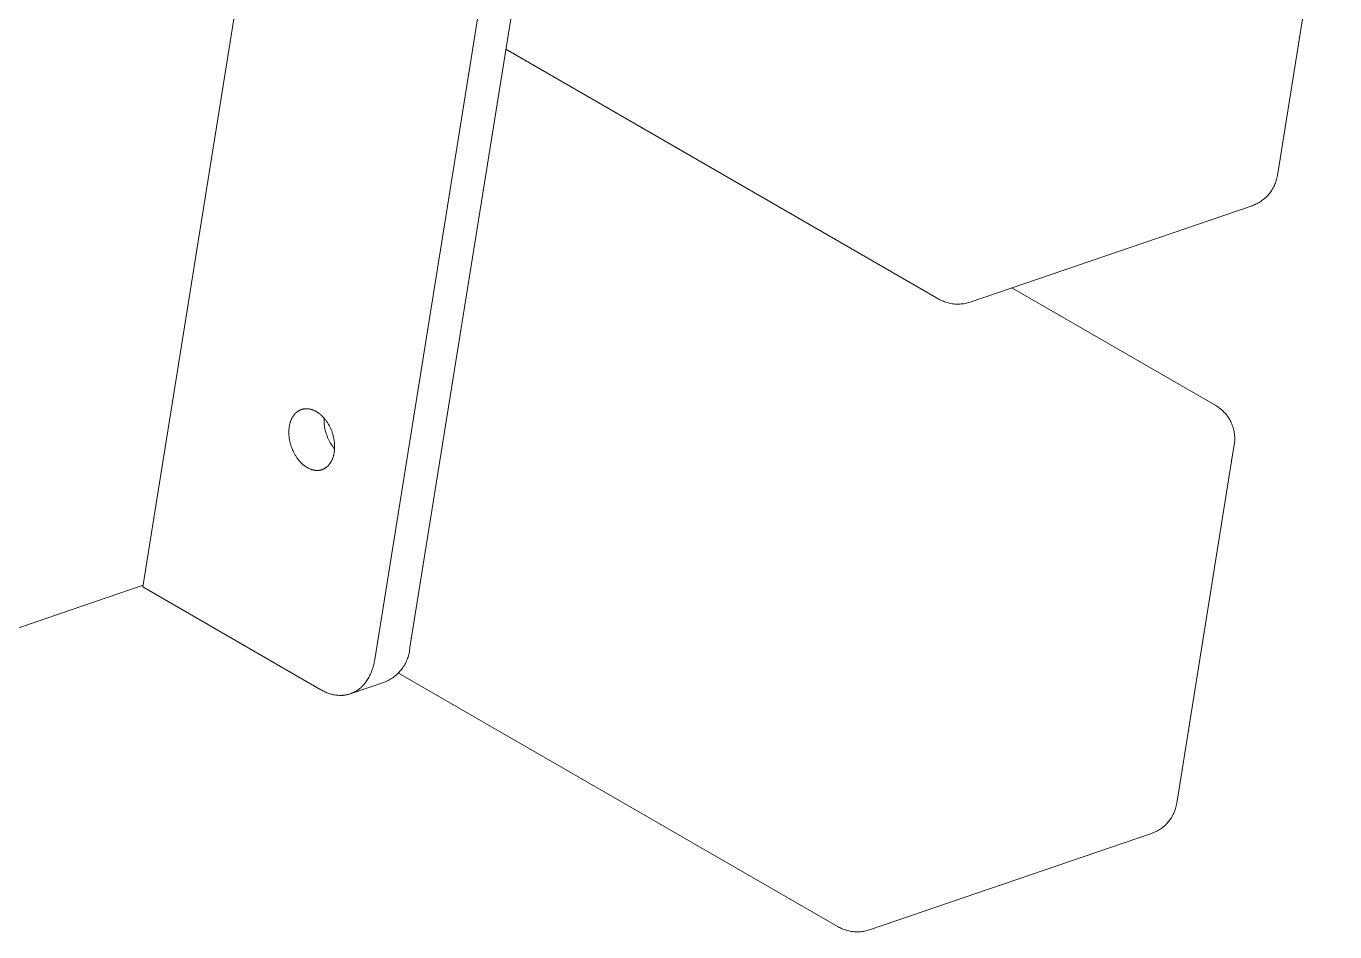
# Model space of a CAD drawing. Header units: inches. Extents: x -12 to 193, y -19 to 105.
# Drawn here: x 172.842 to 176.893, y 28.045 to 30.85 of the extents above; entities that cross this region are included whole.
import ezdxf

# ---------------------------------------------------------------- set-up
doc = ezdxf.new("R2010")
doc.units = ezdxf.units.IN
doc.layers.add('ZANO_R', color=7, linetype='Continuous', lineweight=0)

msp = doc.modelspace()

# ---------------------------------------------------------------- linework, layer by layer
at = {"layer": 'ZANO_R'}
for p, q in [((174.56849, 32.93136), (173.92084, 28.88828)), ((174.66289, 32.87686), (174.02995, 28.9256)), ((176.89343, 31.4976), (176.71552, 30.38695)), ((173.20264, 29.11335), (173.50723, 31.01484)), ((175.66694, 30.00481), (174.32677, 30.77856)), ((176.70271, 30.34931), (176.70075, 30.34583)), ((176.70456, 30.35285), (176.70271, 30.34931)), ((176.70628, 30.35645), (176.70456, 30.35285)), ((176.70788, 30.36011), (176.70628, 30.35645)), ((176.70936, 30.36382), (176.70788, 30.36011)), ((176.71071, 30.36758), (176.70936, 30.36382)), ((176.71193, 30.37139), (176.71071, 30.36758)), ((176.71303, 30.37523), (176.71193, 30.37139)), ((176.71399, 30.37911), (176.71303, 30.37523)), ((176.71482, 30.38301), (176.71399, 30.37911)), ((176.71552, 30.38695), (176.71482, 30.38301)), ((176.6656, 30.30816), (176.66226, 30.30596)), ((176.66886, 30.31047), (176.6656, 30.30816)), ((176.67203, 30.31289), (176.66886, 30.31047)), ((176.67513, 30.31542), (176.67203, 30.31289)), ((176.67814, 30.31805), (176.67513, 30.31542)), ((176.68105, 30.32078), (176.67814, 30.31805)), ((176.68388, 30.3236), (176.68105, 30.32078)), ((176.6866, 30.32652), (176.68388, 30.3236)), ((176.68923, 30.32954), (176.6866, 30.32652)), ((176.69175, 30.33263), (176.68923, 30.32954)), ((176.69416, 30.33582), (176.69175, 30.33263)), ((176.69647, 30.33908), (176.69416, 30.33582)), ((176.69867, 30.34242), (176.69647, 30.33908)), ((176.70075, 30.34583), (176.69867, 30.34242)), ((176.63712, 30.29387), (175.76422, 29.99534)), ((176.64087, 30.29523), (176.63712, 30.29387)), ((176.64458, 30.29671), (176.64087, 30.29523)), ((176.64824, 30.29832), (176.64458, 30.29671)), ((176.65184, 30.30005), (176.64824, 30.29832)), ((176.65538, 30.3019), (176.65184, 30.30005)), ((176.65886, 30.30387), (176.65538, 30.3019)), ((176.66226, 30.30596), (176.65886, 30.30387)), ((175.89316, 30.03944), (176.52452, 29.67493)), ((175.67047, 30.00286), (175.66694, 30.00481)), ((175.67406, 30.00102), (175.67047, 30.00286)), ((175.67771, 29.99931), (175.67406, 30.00102)), ((175.68141, 29.99773), (175.67771, 29.99931)), ((175.68517, 29.99627), (175.68141, 29.99773)), ((175.68897, 29.99494), (175.68517, 29.99627)), ((175.69282, 29.99374), (175.68897, 29.99494)), ((175.69671, 29.99268), (175.69282, 29.99374)), ((175.70063, 29.99174), (175.69671, 29.99268)), ((175.70458, 29.99094), (175.70063, 29.99174)), ((175.70856, 29.99028), (175.70458, 29.99094)), ((175.71255, 29.98975), (175.70856, 29.99028)), ((175.71656, 29.98936), (175.71255, 29.98975)), ((175.72059, 29.98911), (175.71656, 29.98936)), ((175.72461, 29.98899), (175.72059, 29.98911)), ((175.72864, 29.98902), (175.72461, 29.98899)), ((175.73267, 29.98918), (175.72864, 29.98902)), ((175.73669, 29.98947), (175.73267, 29.98918)), ((175.7407, 29.98991), (175.73669, 29.98947)), ((175.74469, 29.99047), (175.7407, 29.98991)), ((175.74866, 29.99118), (175.74469, 29.99047)), ((175.7526, 29.99202), (175.74866, 29.99118)), ((175.75651, 29.993), (175.7526, 29.99202)), ((175.76038, 29.9941), (175.75651, 29.993)), ((175.76422, 29.99534), (175.76038, 29.9941)), ((173.6842, 29.65805), (173.68495, 29.65851)), ((173.68495, 29.65851), (173.6857, 29.65896)), ((173.6857, 29.65896), (173.68646, 29.65939)), ((173.68646, 29.65939), (173.68723, 29.65981)), ((173.68723, 29.65981), (173.68801, 29.66022)), ((173.68801, 29.66022), (173.68879, 29.66061)), ((173.68879, 29.66061), (173.68957, 29.66098)), ((173.68957, 29.66098), (173.69036, 29.66134)), ((173.69036, 29.66134), (173.69116, 29.66168)), ((173.69116, 29.66168), (173.69197, 29.66201)), ((173.69197, 29.66201), (173.69277, 29.66232)), ((173.69277, 29.66232), (173.69359, 29.66261)), ((173.69359, 29.66261), (173.6944, 29.66289)), ((173.6944, 29.66289), (173.69523, 29.66316)), ((173.69523, 29.66316), (173.69605, 29.6634)), ((173.69605, 29.6634), (173.69688, 29.66364)), ((173.69688, 29.66364), (173.69772, 29.66385)), ((173.69772, 29.66385), (173.69856, 29.66405)), ((173.69856, 29.66405), (173.6994, 29.66424)), ((173.6994, 29.66424), (173.70024, 29.66441)), ((173.70024, 29.66441), (173.70109, 29.66456)), ((173.70109, 29.66456), (173.70194, 29.6647)), ((173.70194, 29.6647), (173.7028, 29.66482)), ((173.7028, 29.66482), (173.70365, 29.66493)), ((173.70365, 29.66493), (173.70451, 29.66502)), ((173.70451, 29.66502), (173.70537, 29.6651)), ((173.70537, 29.6651), (173.70623, 29.66516)), ((173.70623, 29.66516), (173.70709, 29.6652)), ((173.70709, 29.6652), (173.70796, 29.66523)), ((173.70796, 29.66523), (173.70882, 29.66525)), ((173.70882, 29.66525), (173.70969, 29.66525)), ((173.70969, 29.66525), (173.71142, 29.6652)), ((173.71142, 29.6652), (173.71315, 29.66509)), ((173.71315, 29.66509), (173.71489, 29.66493)), ((173.71489, 29.66493), (173.71662, 29.66471)), ((173.71662, 29.66471), (173.71834, 29.66443)), ((173.71834, 29.66443), (173.72006, 29.6641)), ((173.72006, 29.6641), (173.72177, 29.66372)), ((173.72177, 29.66372), (173.72348, 29.66328)), ((173.72348, 29.66328), (173.72517, 29.66279)), ((173.72517, 29.66279), (173.72685, 29.66226)), ((173.72685, 29.66226), (173.72852, 29.66168)), ((173.72852, 29.66168), (173.73018, 29.66105)), ((173.73018, 29.66105), (173.73182, 29.66037)), ((173.73182, 29.66037), (173.73344, 29.65966)), ((173.73344, 29.65966), (173.73504, 29.6589)), ((173.73504, 29.6589), (173.73663, 29.6581)), ((176.52452, 29.67493), (176.528, 29.67283)), ((176.528, 29.67283), (176.53142, 29.67062)), ((176.53142, 29.67062), (176.53476, 29.66829)), ((176.53476, 29.66829), (176.53801, 29.66584)), ((176.53801, 29.66584), (176.54118, 29.66329)), ((176.54118, 29.66329), (176.54426, 29.66063)), ((176.54426, 29.66063), (176.54724, 29.65786)), ((173.65778, 29.61744), (173.65826, 29.61933)), ((173.65826, 29.61933), (173.65878, 29.62121)), ((173.65878, 29.62121), (173.65934, 29.62308)), ((173.65934, 29.62308), (173.65994, 29.62493)), ((173.65994, 29.62493), (173.66059, 29.62676)), ((173.66059, 29.62676), (173.66127, 29.62857)), ((173.66127, 29.62857), (173.662, 29.63036)), ((173.662, 29.63036), (173.66276, 29.63213)), ((173.66276, 29.63213), (173.66357, 29.63387)), ((173.66357, 29.63387), (173.66443, 29.63559)), ((173.66443, 29.63559), (173.66532, 29.63727)), ((173.66532, 29.63727), (173.66625, 29.63893)), ((173.66625, 29.63893), (173.66723, 29.64054)), ((173.66723, 29.64054), (173.66825, 29.64213)), ((173.66825, 29.64213), (173.66931, 29.64367)), ((173.66931, 29.64367), (173.67041, 29.64517)), ((173.67041, 29.64517), (173.67155, 29.64663)), ((173.67155, 29.64663), (173.67273, 29.64805)), ((173.67273, 29.64805), (173.67395, 29.64942)), ((173.67395, 29.64942), (173.6752, 29.65074)), ((173.6752, 29.65074), (173.67649, 29.65201)), ((173.67649, 29.65201), (173.67782, 29.65323)), ((173.67782, 29.65323), (173.6785, 29.65382)), ((173.6785, 29.65382), (173.67918, 29.6544)), ((173.67918, 29.6544), (173.67988, 29.65496)), ((173.67988, 29.65496), (173.68058, 29.65551)), ((173.68058, 29.65551), (173.68129, 29.65605)), ((173.68129, 29.65605), (173.68201, 29.65657)), ((173.68201, 29.65657), (173.68273, 29.65708)), ((173.68273, 29.65708), (173.68346, 29.65757)), ((173.68346, 29.65757), (173.6842, 29.65805)), ((173.73663, 29.6581), (173.7382, 29.65727)), ((173.7382, 29.65727), (173.73975, 29.6564)), ((173.73975, 29.6564), (173.74129, 29.65548)), ((173.74129, 29.65548), (173.74284, 29.65452)), ((173.74284, 29.65452), (173.74439, 29.6535)), ((173.74439, 29.6535), (173.74595, 29.65243)), ((173.74595, 29.65243), (173.7475, 29.65131)), ((173.7475, 29.65131), (173.74906, 29.65014)), ((173.74906, 29.65014), (173.75062, 29.64891)), ((173.75062, 29.64891), (173.75218, 29.64764)), ((173.75218, 29.64764), (173.75373, 29.6463)), ((173.75373, 29.6463), (173.75528, 29.64492)), ((173.75528, 29.64492), (173.75683, 29.64348)), ((173.75683, 29.64348), (173.75836, 29.64199)), ((173.75836, 29.64199), (173.75989, 29.64045)), ((173.75989, 29.64045), (173.7614, 29.63885)), ((173.7614, 29.63885), (173.7629, 29.63721)), ((173.7629, 29.63721), (173.76439, 29.63551)), ((173.76416, 29.63578), (173.76406, 29.63111)), ((173.76406, 29.63111), (173.76411, 29.62644)), ((173.76411, 29.62644), (173.76431, 29.62178)), ((173.76431, 29.62178), (173.76468, 29.61713)), ((173.76439, 29.63551), (173.76586, 29.63377)), ((173.76586, 29.63377), (173.76732, 29.63197)), ((173.76732, 29.63197), (173.76875, 29.63013)), ((173.76875, 29.63013), (173.77016, 29.62825)), ((173.77016, 29.62825), (173.77155, 29.62631)), ((173.77155, 29.62631), (173.77292, 29.62434)), ((173.77292, 29.62434), (173.77426, 29.62232)), ((173.77426, 29.62232), (173.77557, 29.62026)), ((173.77557, 29.62026), (173.77685, 29.61817)), ((173.77685, 29.61817), (173.7781, 29.61603)), ((176.54724, 29.65786), (176.55013, 29.65499)), ((176.55013, 29.65499), (176.55291, 29.65203)), ((176.55291, 29.65203), (176.5556, 29.64897)), ((176.5556, 29.64897), (176.55817, 29.64582)), ((176.55817, 29.64582), (176.56064, 29.64258)), ((176.56064, 29.64258), (176.56299, 29.63926)), ((176.56299, 29.63926), (176.56523, 29.63586)), ((176.56523, 29.63586), (176.56735, 29.63238)), ((176.56735, 29.63238), (176.56935, 29.62884)), ((176.56935, 29.62884), (176.57122, 29.62522)), ((176.57122, 29.62522), (176.57297, 29.62155)), ((176.57297, 29.62155), (176.57459, 29.61782)), ((173.65488, 29.59335), (173.65493, 29.59552)), ((173.65488, 29.59115), (173.65488, 29.59335)), ((173.65492, 29.58892), (173.65488, 29.59115)), ((173.65499, 29.58666), (173.65492, 29.58892)), ((173.65493, 29.59552), (173.65501, 29.59766)), ((173.65511, 29.58438), (173.65499, 29.58666)), ((173.65501, 29.59766), (173.65513, 29.59977)), ((173.65528, 29.58208), (173.65511, 29.58438)), ((173.65513, 29.59977), (173.65528, 29.60185)), ((173.65528, 29.60185), (173.65548, 29.60389)), ((173.65548, 29.57975), (173.65528, 29.58208)), ((173.65548, 29.60389), (173.6557, 29.6059)), ((173.65573, 29.57741), (173.65548, 29.57975)), ((173.6557, 29.6059), (173.65596, 29.60787)), ((173.65596, 29.60787), (173.65625, 29.60981)), ((173.65625, 29.60981), (173.65658, 29.61172)), ((173.65658, 29.61172), (173.65694, 29.61364)), ((173.65694, 29.61364), (173.65734, 29.61554)), ((173.65734, 29.61554), (173.65778, 29.61744)), ((173.76468, 29.61713), (173.76519, 29.61249)), ((173.76519, 29.61249), (173.76587, 29.60787)), ((173.76587, 29.60787), (173.7667, 29.60327)), ((173.7667, 29.60327), (173.76768, 29.59871)), ((173.76768, 29.59871), (173.76882, 29.59418)), ((173.76882, 29.59418), (173.7701, 29.58969)), ((173.7701, 29.58969), (173.77154, 29.58525)), ((173.77154, 29.58525), (173.77312, 29.58086)), ((173.77312, 29.58086), (173.77485, 29.57653)), ((173.7781, 29.61603), (173.77932, 29.61387)), ((173.77932, 29.61387), (173.78051, 29.61166)), ((173.78051, 29.61166), (173.78166, 29.60943)), ((173.78166, 29.60943), (173.78277, 29.60717)), ((173.78277, 29.60717), (173.78385, 29.60488)), ((173.78385, 29.60488), (173.78489, 29.60257)), ((173.78489, 29.60257), (173.78589, 29.60023)), ((173.78589, 29.60023), (173.78685, 29.59788)), ((173.78685, 29.59788), (173.78777, 29.59551)), ((173.78777, 29.59551), (173.78864, 29.59312)), ((173.78864, 29.59312), (173.78947, 29.59072)), ((173.78947, 29.59072), (173.79026, 29.58831)), ((173.79026, 29.58831), (173.79101, 29.5859)), ((173.79101, 29.5859), (173.79171, 29.58348)), ((173.79171, 29.58348), (173.79236, 29.58105)), ((173.79236, 29.58105), (173.79297, 29.57863)), ((173.79297, 29.57863), (173.79354, 29.5762)), ((176.57459, 29.61782), (176.57608, 29.61403)), ((176.57608, 29.61403), (176.57744, 29.6102)), ((176.57744, 29.6102), (176.57867, 29.60632)), ((176.57867, 29.60632), (176.57976, 29.6024)), ((176.57976, 29.6024), (176.58072, 29.59844)), ((176.58072, 29.59844), (176.58154, 29.59445)), ((176.58154, 29.59445), (176.58222, 29.59044)), ((176.58222, 29.59044), (176.58277, 29.58641)), ((176.58277, 29.58641), (176.58317, 29.58236)), ((176.58317, 29.58236), (176.58344, 29.5783)), ((176.58344, 29.5783), (176.58356, 29.57423)), ((173.65602, 29.57505), (173.65573, 29.57741)), ((173.65636, 29.57267), (173.65602, 29.57505)), ((173.65674, 29.57028), (173.65636, 29.57267)), ((173.65717, 29.56788), (173.65674, 29.57028)), ((173.65764, 29.56547), (173.65717, 29.56788)), ((173.65816, 29.56305), (173.65764, 29.56547)), ((173.65873, 29.56063), (173.65816, 29.56305)), ((173.65934, 29.5582), (173.65873, 29.56063)), ((173.65999, 29.55578), (173.65934, 29.5582)), ((173.66069, 29.55336), (173.65999, 29.55578)), ((173.66144, 29.55094), (173.66069, 29.55336)), ((173.66222, 29.54853), (173.66144, 29.55094)), ((173.66306, 29.54613), (173.66222, 29.54853)), ((173.66393, 29.54374), (173.66306, 29.54613)), ((173.66485, 29.54137), (173.66393, 29.54374)), ((173.66581, 29.53902), (173.66485, 29.54137)), ((173.66681, 29.53668), (173.66581, 29.53902)), ((173.77485, 29.57653), (173.77673, 29.57225)), ((173.77673, 29.57225), (173.77875, 29.56804)), ((173.77875, 29.56804), (173.7809, 29.5639)), ((173.7809, 29.5639), (173.7832, 29.55984)), ((173.7832, 29.55984), (173.78563, 29.55585)), ((173.78563, 29.55585), (173.78819, 29.55195)), ((173.78819, 29.55195), (173.79089, 29.54814)), ((173.79089, 29.54814), (173.79371, 29.54442)), ((173.79354, 29.5762), (173.79406, 29.57379)), ((173.79371, 29.54442), (173.79665, 29.54079)), ((173.79406, 29.57379), (173.79453, 29.57137)), ((173.79453, 29.57137), (173.79496, 29.56897)), ((173.79496, 29.56897), (173.79534, 29.56658)), ((173.79534, 29.56658), (173.79568, 29.5642)), ((173.79568, 29.5642), (173.79597, 29.56184)), ((173.79597, 29.56184), (173.79622, 29.5595)), ((173.79622, 29.5595), (173.79642, 29.55717)), ((173.79641, 29.5374), (173.79622, 29.53536)), ((173.79657, 29.53948), (173.79641, 29.5374)), ((173.79642, 29.55717), (173.79658, 29.55487)), ((173.79669, 29.54159), (173.79657, 29.53948)), ((173.79658, 29.55487), (173.7967, 29.55259)), ((173.79677, 29.54373), (173.79669, 29.54159)), ((173.7967, 29.55259), (173.79678, 29.55033)), ((173.79681, 29.5459), (173.79677, 29.54373)), ((173.79678, 29.55033), (173.79682, 29.54811)), ((173.79682, 29.54811), (173.79681, 29.5459)), ((176.58208, 29.55396), (176.40417, 28.44331)), ((176.58266, 29.55799), (176.58208, 29.55396)), ((176.58309, 29.56203), (176.58266, 29.55799)), ((176.58339, 29.56609), (176.58309, 29.56203)), ((176.58355, 29.57016), (176.58339, 29.56609)), ((176.58356, 29.57423), (176.58355, 29.57016)), ((173.66785, 29.53437), (173.66681, 29.53668)), ((173.66893, 29.53208), (173.66785, 29.53437)), ((173.67004, 29.52982), (173.66893, 29.53208)), ((173.67119, 29.52759), (173.67004, 29.52982)), ((173.67238, 29.52539), (173.67119, 29.52759)), ((173.6736, 29.52322), (173.67238, 29.52539)), ((173.67485, 29.52108), (173.6736, 29.52322)), ((173.67613, 29.51899), (173.67485, 29.52108)), ((173.67744, 29.51693), (173.67613, 29.51899)), ((173.67878, 29.51491), (173.67744, 29.51693)), ((173.68015, 29.51294), (173.67878, 29.51491)), ((173.68154, 29.51101), (173.68015, 29.51294)), ((173.68295, 29.50912), (173.68154, 29.51101)), ((173.68438, 29.50728), (173.68295, 29.50912)), ((173.68584, 29.50548), (173.68438, 29.50728)), ((173.68731, 29.50374), (173.68584, 29.50548)), ((173.68879, 29.50204), (173.68731, 29.50374)), ((173.6903, 29.5004), (173.68879, 29.50204)), ((173.69181, 29.4988), (173.6903, 29.5004)), ((173.69334, 29.49726), (173.69181, 29.4988)), ((173.69487, 29.49577), (173.69334, 29.49726)), ((173.78345, 29.49713), (173.78239, 29.49558)), ((173.78447, 29.49871), (173.78345, 29.49713)), ((173.78544, 29.50033), (173.78447, 29.49871)), ((173.78638, 29.50198), (173.78544, 29.50033)), ((173.78727, 29.50366), (173.78638, 29.50198)), ((173.78813, 29.50538), (173.78727, 29.50366)), ((173.78894, 29.50712), (173.78813, 29.50538)), ((173.7897, 29.50889), (173.78894, 29.50712)), ((173.79043, 29.51068), (173.7897, 29.50889)), ((173.79111, 29.51249), (173.79043, 29.51068)), ((173.79176, 29.51433), (173.79111, 29.51249)), ((173.79236, 29.51618), (173.79176, 29.51433)), ((173.79292, 29.51804), (173.79236, 29.51618)), ((173.79344, 29.51992), (173.79292, 29.51804)), ((173.79392, 29.52181), (173.79344, 29.51992)), ((173.79436, 29.52371), (173.79392, 29.52181)), ((173.79476, 29.52562), (173.79436, 29.52371)), ((173.79512, 29.52753), (173.79476, 29.52562)), ((173.79545, 29.52944), (173.79512, 29.52753)), ((173.79574, 29.53138), (173.79545, 29.52944)), ((173.796, 29.53335), (173.79574, 29.53138)), ((173.79622, 29.53536), (173.796, 29.53335)), ((173.69641, 29.49433), (173.69487, 29.49577)), ((173.69796, 29.49295), (173.69641, 29.49433)), ((173.69952, 29.49162), (173.69796, 29.49295)), ((173.70108, 29.49034), (173.69952, 29.49162)), ((173.70263, 29.48911), (173.70108, 29.49034)), ((173.70419, 29.48794), (173.70263, 29.48911)), ((173.70575, 29.48682), (173.70419, 29.48794)), ((173.70731, 29.48575), (173.70575, 29.48682)), ((173.70886, 29.48473), (173.70731, 29.48575)), ((173.71041, 29.48377), (173.70886, 29.48473)), ((173.71195, 29.48286), (173.71041, 29.48377)), ((173.7135, 29.48199), (173.71195, 29.48286)), ((173.71507, 29.48115), (173.7135, 29.48199)), ((173.71665, 29.48035), (173.71507, 29.48115)), ((173.71826, 29.4796), (173.71665, 29.48035)), ((173.71988, 29.47888), (173.71826, 29.4796)), ((173.72152, 29.47821), (173.71988, 29.47888)), ((173.72318, 29.47758), (173.72152, 29.47821)), ((173.72485, 29.47699), (173.72318, 29.47758)), ((173.72653, 29.47646), (173.72485, 29.47699)), ((173.72822, 29.47597), (173.72653, 29.47646)), ((173.72992, 29.47553), (173.72822, 29.47597)), ((173.73164, 29.47515), (173.72992, 29.47553)), ((173.73336, 29.47482), (173.73164, 29.47515)), ((173.73508, 29.47454), (173.73336, 29.47482)), ((173.73681, 29.47432), (173.73508, 29.47454)), ((173.73854, 29.47416), (173.73681, 29.47432)), ((173.74028, 29.47405), (173.73854, 29.47416)), ((173.74201, 29.47401), (173.74028, 29.47405)), ((173.74288, 29.47401), (173.74201, 29.47401)), ((173.74374, 29.47402), (173.74288, 29.47401)), ((173.74461, 29.47405), (173.74374, 29.47402)), ((173.74547, 29.47409), (173.74461, 29.47405)), ((173.74633, 29.47416), (173.74547, 29.47409)), ((173.74719, 29.47423), (173.74633, 29.47416)), ((173.74805, 29.47432), (173.74719, 29.47423)), ((173.7489, 29.47443), (173.74805, 29.47432)), ((173.74976, 29.47455), (173.7489, 29.47443)), ((173.75061, 29.47469), (173.74976, 29.47455)), ((173.75145, 29.47484), (173.75061, 29.47469)), ((173.7523, 29.47501), (173.75145, 29.47484)), ((173.75314, 29.4752), (173.7523, 29.47501)), ((173.75398, 29.4754), (173.75314, 29.4752)), ((173.75481, 29.47562), (173.75398, 29.4754)), ((173.75565, 29.47585), (173.75481, 29.47562)), ((173.75647, 29.4761), (173.75565, 29.47585)), ((173.75729, 29.47636), (173.75647, 29.4761)), ((173.75811, 29.47664), (173.75729, 29.47636)), ((173.75893, 29.47694), (173.75811, 29.47664)), ((173.75973, 29.47725), (173.75893, 29.47694)), ((173.76054, 29.47757), (173.75973, 29.47725)), ((173.76133, 29.47792), (173.76054, 29.47757)), ((173.76213, 29.47827), (173.76133, 29.47792)), ((173.76291, 29.47865), (173.76213, 29.47827)), ((173.76369, 29.47904), (173.76291, 29.47865)), ((173.76447, 29.47944), (173.76369, 29.47904)), ((173.76523, 29.47986), (173.76447, 29.47944)), ((173.76599, 29.48029), (173.76523, 29.47986)), ((173.76675, 29.48074), (173.76599, 29.48029)), ((173.7675, 29.4812), (173.76675, 29.48074)), ((173.76824, 29.48168), (173.7675, 29.4812)), ((173.76897, 29.48218), (173.76824, 29.48168)), ((173.76969, 29.48268), (173.76897, 29.48218)), ((173.77041, 29.4832), (173.76969, 29.48268)), ((173.77112, 29.48374), (173.77041, 29.4832)), ((173.77182, 29.48429), (173.77112, 29.48374)), ((173.77252, 29.48485), (173.77182, 29.48429)), ((173.7732, 29.48543), (173.77252, 29.48485)), ((173.77388, 29.48602), (173.7732, 29.48543)), ((173.7752, 29.48724), (173.77388, 29.48602)), ((173.7765, 29.48851), (173.7752, 29.48724)), ((173.77775, 29.48983), (173.7765, 29.48851)), ((173.77897, 29.4912), (173.77775, 29.48983)), ((173.78015, 29.49262), (173.77897, 29.4912)), ((173.78129, 29.49408), (173.78015, 29.49262)), ((173.78239, 29.49558), (173.78129, 29.49408)), ((172.42729, 28.85329), (173.20351, 29.11876)), ((173.75385, 28.79511), (173.20264, 29.11335)), ((174.02275, 28.89231), (174.02122, 28.88833)), ((174.02414, 28.89635), (174.02275, 28.89231)), ((174.02539, 28.90043), (174.02414, 28.89635)), ((174.02651, 28.90455), (174.02539, 28.90043)), ((174.02748, 28.90871), (174.02651, 28.90455)), ((174.02831, 28.9129), (174.02748, 28.90871)), ((174.029, 28.91711), (174.02831, 28.9129)), ((174.02955, 28.92135), (174.029, 28.91711)), ((174.02995, 28.9256), (174.02955, 28.92135)), ((173.91081, 28.85075), (173.90936, 28.84717)), ((173.91217, 28.85438), (173.91081, 28.85075)), ((173.91346, 28.85804), (173.91217, 28.85438)), ((173.91466, 28.86174), (173.91346, 28.85804)), ((173.91578, 28.86548), (173.91466, 28.86174)), ((173.91682, 28.86923), (173.91578, 28.86548)), ((173.91778, 28.87301), (173.91682, 28.86923)), ((173.91866, 28.87681), (173.91778, 28.87301)), ((173.91946, 28.88062), (173.91866, 28.87681)), ((173.92019, 28.88445), (173.91946, 28.88062)), ((173.92084, 28.88828), (173.92019, 28.88445)), ((173.99608, 28.84898), (173.9931, 28.84592)), ((173.99895, 28.85214), (173.99608, 28.84898)), ((174.00172, 28.85539), (173.99895, 28.85214)), ((174.00437, 28.85874), (174.00172, 28.85539)), ((174.00691, 28.86217), (174.00437, 28.85874)), ((174.00933, 28.86569), (174.00691, 28.86217)), ((174.01162, 28.86929), (174.00933, 28.86569)), ((174.0138, 28.87296), (174.01162, 28.86929)), ((174.01585, 28.87671), (174.0138, 28.87296)), ((174.01777, 28.88052), (174.01585, 28.87671)), ((174.01956, 28.88439), (174.01777, 28.88052)), ((174.02122, 28.88833), (174.01956, 28.88439)), ((173.95446, 28.8197), (173.84781, 28.78323)), ((173.88545, 28.80906), (173.88294, 28.80642)), ((173.88789, 28.8118), (173.88545, 28.80906)), ((173.89024, 28.81463), (173.88789, 28.8118)), ((173.89252, 28.81755), (173.89024, 28.81463)), ((173.89472, 28.82056), (173.89252, 28.81755)), ((173.89684, 28.82364), (173.89472, 28.82056)), ((173.89888, 28.82681), (173.89684, 28.82364)), ((173.90084, 28.83004), (173.89888, 28.82681)), ((173.90271, 28.83335), (173.90084, 28.83004)), ((173.9045, 28.83672), (173.90271, 28.83335)), ((173.9062, 28.84015), (173.9045, 28.83672)), ((173.90782, 28.84363), (173.9062, 28.84015)), ((173.90936, 28.84717), (173.90782, 28.84363)), ((173.95835, 28.82147), (173.95446, 28.8197)), ((173.96217, 28.82337), (173.95835, 28.82147)), ((173.96593, 28.82539), (173.96217, 28.82337)), ((173.96962, 28.82755), (173.96593, 28.82539)), ((173.97323, 28.82982), (173.96962, 28.82755)), ((173.97676, 28.83222), (173.97323, 28.82982)), ((173.98021, 28.83473), (173.97676, 28.83222)), ((173.98358, 28.83736), (173.98021, 28.83473)), ((173.98685, 28.84011), (173.98358, 28.83736)), ((173.99003, 28.84296), (173.98685, 28.84011)), ((173.9931, 28.84592), (173.99003, 28.84296)), ((175.3556, 28.06117), (173.99491, 28.84676)), ((173.75695, 28.79336), (173.75385, 28.79511)), ((173.76008, 28.7917), (173.75695, 28.79336)), ((173.76326, 28.7901), (173.76008, 28.7917)), ((173.76647, 28.78859), (173.76326, 28.7901)), ((173.76971, 28.78715), (173.76647, 28.78859)), ((173.77299, 28.78581), (173.76971, 28.78715)), ((173.7763, 28.78455), (173.77299, 28.78581)), ((173.77964, 28.78338), (173.7763, 28.78455)), ((173.783, 28.78231), (173.77964, 28.78338)), ((173.78639, 28.78133), (173.783, 28.78231)), ((173.7898, 28.78046), (173.78639, 28.78133)), ((173.79322, 28.77969), (173.7898, 28.78046)), ((173.79666, 28.77903), (173.79322, 28.77969)), ((173.80011, 28.77848), (173.79666, 28.77903)), ((173.80357, 28.77804), (173.80011, 28.77848)), ((173.80704, 28.77771), (173.80357, 28.77804)), ((173.8105, 28.7775), (173.80704, 28.77771)), ((173.81397, 28.77741), (173.8105, 28.7775)), ((173.8157, 28.7774), (173.81397, 28.77741)), ((173.81743, 28.77743), (173.8157, 28.7774)), ((173.81916, 28.77749), (173.81743, 28.77743)), ((173.82089, 28.77758), (173.81916, 28.77749)), ((173.82261, 28.7777), (173.82089, 28.77758)), ((173.82433, 28.77785), (173.82261, 28.7777)), ((173.82604, 28.77804), (173.82433, 28.77785)), ((173.82775, 28.77825), (173.82604, 28.77804)), ((173.82946, 28.77849), (173.82775, 28.77825)), ((173.83116, 28.77877), (173.82946, 28.77849)), ((173.83286, 28.77908), (173.83116, 28.77877)), ((173.83455, 28.77942), (173.83286, 28.77908)), ((173.83623, 28.77979), (173.83455, 28.77942)), ((173.83791, 28.78019), (173.83623, 28.77979)), ((173.83958, 28.78062), (173.83791, 28.78019)), ((173.84124, 28.78109), (173.83958, 28.78062)), ((173.84289, 28.78159), (173.84124, 28.78109)), ((173.84454, 28.78211), (173.84289, 28.78159)), ((173.84617, 28.78267), (173.84454, 28.78211)), ((173.8478, 28.78326), (173.84617, 28.78267)), ((173.84942, 28.78389), (173.8478, 28.78326)), ((173.85102, 28.78454), (173.84942, 28.78389)), ((173.85262, 28.78522), (173.85102, 28.78454)), ((173.8542, 28.78594), (173.85262, 28.78522)), ((173.85577, 28.78669), (173.8542, 28.78594)), ((173.85733, 28.78746), (173.85577, 28.78669)), ((173.85888, 28.78827), (173.85733, 28.78746)), ((173.86042, 28.78911), (173.85888, 28.78827)), ((173.86194, 28.78998), (173.86042, 28.78911)), ((173.86345, 28.79087), (173.86194, 28.78998)), ((173.86494, 28.7918), (173.86345, 28.79087)), ((173.86642, 28.79276), (173.86494, 28.7918)), ((173.86789, 28.79374), (173.86642, 28.79276)), ((173.86934, 28.79476), (173.86789, 28.79374)), ((173.87077, 28.7958), (173.86934, 28.79476)), ((173.87219, 28.79687), (173.87077, 28.7958)), ((173.87359, 28.79797), (173.87219, 28.79687)), ((173.87498, 28.7991), (173.87359, 28.79797)), ((173.87635, 28.80025), (173.87498, 28.7991)), ((173.8777, 28.80143), (173.87635, 28.80025)), ((173.88036, 28.80387), (173.8777, 28.80143)), ((173.88294, 28.80642), (173.88036, 28.80387)), ((176.40417, 28.44331), (176.40347, 28.43937)), ((176.39136, 28.40567), (176.3894, 28.40219)), ((176.39321, 28.40921), (176.39136, 28.40567)), ((176.39493, 28.41281), (176.39321, 28.40921)), ((176.39654, 28.41647), (176.39493, 28.41281)), ((176.39801, 28.42018), (176.39654, 28.41647)), ((176.39936, 28.42394), (176.39801, 28.42018)), ((176.40059, 28.42775), (176.39936, 28.42394)), ((176.40168, 28.43159), (176.40059, 28.42775)), ((176.40264, 28.43547), (176.40168, 28.43159)), ((176.40347, 28.43937), (176.40264, 28.43547)), ((176.35092, 28.36232), (176.34751, 28.36023)), ((176.35425, 28.36452), (176.35092, 28.36232)), ((176.35751, 28.36683), (176.35425, 28.36452)), ((176.36069, 28.36925), (176.35751, 28.36683)), ((176.36378, 28.37178), (176.36069, 28.36925)), ((176.36679, 28.37441), (176.36378, 28.37178)), ((176.36971, 28.37714), (176.36679, 28.37441)), ((176.37253, 28.37996), (176.36971, 28.37714)), ((176.37526, 28.38289), (176.37253, 28.37996)), ((176.37788, 28.3859), (176.37526, 28.38289)), ((176.3804, 28.389), (176.37788, 28.3859)), ((176.38282, 28.39218), (176.3804, 28.389)), ((176.38513, 28.39544), (176.38282, 28.39218)), ((176.38732, 28.39878), (176.38513, 28.39544)), ((176.3894, 28.40219), (176.38732, 28.39878)), ((176.32577, 28.35023), (175.45287, 28.0517)), ((176.32953, 28.35159), (176.32577, 28.35023)), ((176.33324, 28.35307), (176.32953, 28.35159)), ((176.33689, 28.35468), (176.33324, 28.35307)), ((176.3405, 28.35641), (176.33689, 28.35468)), ((176.34404, 28.35826), (176.3405, 28.35641)), ((176.34751, 28.36023), (176.34404, 28.35826)), ((175.35912, 28.05922), (175.3556, 28.06117)), ((175.36271, 28.05738), (175.35912, 28.05922)), ((175.36636, 28.05567), (175.36271, 28.05738)), ((175.37007, 28.05409), (175.36636, 28.05567)), ((175.37382, 28.05263), (175.37007, 28.05409)), ((175.37763, 28.0513), (175.37382, 28.05263)), ((175.38148, 28.0501), (175.37763, 28.0513)), ((175.38536, 28.04904), (175.38148, 28.0501)), ((175.38928, 28.0481), (175.38536, 28.04904)), ((175.39324, 28.04731), (175.38928, 28.0481)), ((175.39721, 28.04664), (175.39324, 28.04731)), ((175.40121, 28.04612), (175.39721, 28.04664)), ((175.40522, 28.04572), (175.40121, 28.04612)), ((175.40924, 28.04547), (175.40522, 28.04572)), ((175.41327, 28.04536), (175.40924, 28.04547)), ((175.4173, 28.04538), (175.41327, 28.04536)), ((175.42133, 28.04554), (175.4173, 28.04538)), ((175.42535, 28.04583), (175.42133, 28.04554)), ((175.42935, 28.04627), (175.42535, 28.04583)), ((175.43334, 28.04684), (175.42935, 28.04627)), ((175.43731, 28.04754), (175.43334, 28.04684)), ((175.44125, 28.04838), (175.43731, 28.04754)), ((175.44516, 28.04936), (175.44125, 28.04838)), ((175.44904, 28.05046), (175.44516, 28.04936)), ((175.45287, 28.0517), (175.44904, 28.05046))]:
    msp.add_line(p, q, dxfattribs=at)

doc.saveas('drawing.dxf')
